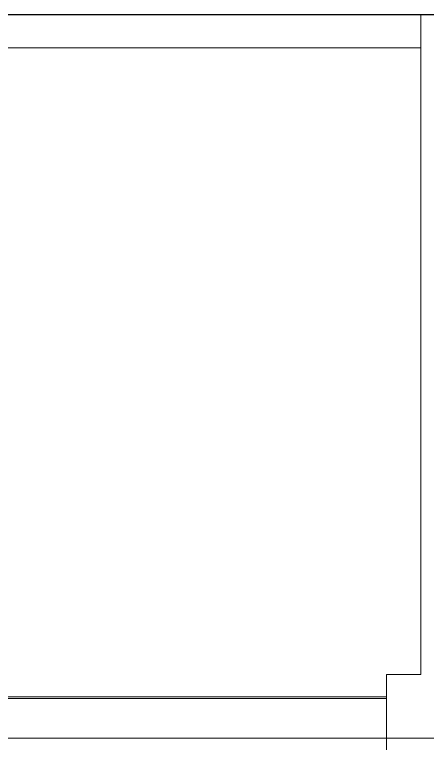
# Model space of a CAD drawing. Extents: x 5031545 to 5313844, y -886381 to -283477.
# Drawn here: x 5084177.2 to 5084251.2, y -848574.1 to -848443.3 of the extents above; entities that cross this region are included whole.
import ezdxf

# ---------------------------------------------------------------- set-up
doc = ezdxf.new("R2010")
doc.units = 0
doc.header["$LTSCALE"] = 1000
doc.header["$MEASUREMENT"] = 0
doc.layers.get('0').update_dxf_attribs({"linetype": 'CONTINUOUS'})
doc.layers.add('平面-空调预留孔', color=252, linetype='CONTINUOUS', lineweight=15)
doc.layers.add('看线', color=185, linetype='CONTINUOUS')

# ---------------------------------------------------------------- blocks, each defined once
blk = doc.blocks.new('gdgdgdrgdfsfs')
at = {"layer": '平面-空调预留孔', "color": 252}
for p, q in [((701373.32, 763967.56), (701455.02, 763967.56)), ((701455.02, 763967.56), (701455.02, 763849.22)), ((703030.02, 763961.62), (701455.02, 763961.62)), ((701455.02, 763849.22), (701461.18, 763849.22)), ((701461.18, 763849.22), (701461.18, 763834.7)), ((703023.86, 763845.19), (701461.18, 763845.19)), ((703023.86, 763844.89), (701461.18, 763844.89)), ((701461.18, 763837.76), (701452.7, 763837.76)), ((703023.86, 763837.79), (701461.18, 763837.79))]:
    blk.add_line(p, q, dxfattribs=at)
blk = doc.blocks.new('A$C547B2CCF')
at = {"layer": '看线', "color": 252, "ltscale": 0.5}
blk.add_lwpolyline([(3650.01, 1750), (8150, 1749.99)], dxfattribs=at)
at = {"layer": '平面-空调预留孔', "color": 252, "xscale": -1}
blk.add_blockref('gdgdgdrgdfsfs', (709392.52, -762217.56), dxfattribs=at)

msp = doc.modelspace()

# ---------------------------------------------------------------- block references
at = {"color": 2}
msp.add_blockref('A$C547B2CCF', (5076312.57, -850193.34), dxfattribs=at)

doc.saveas('drawing.dxf')
